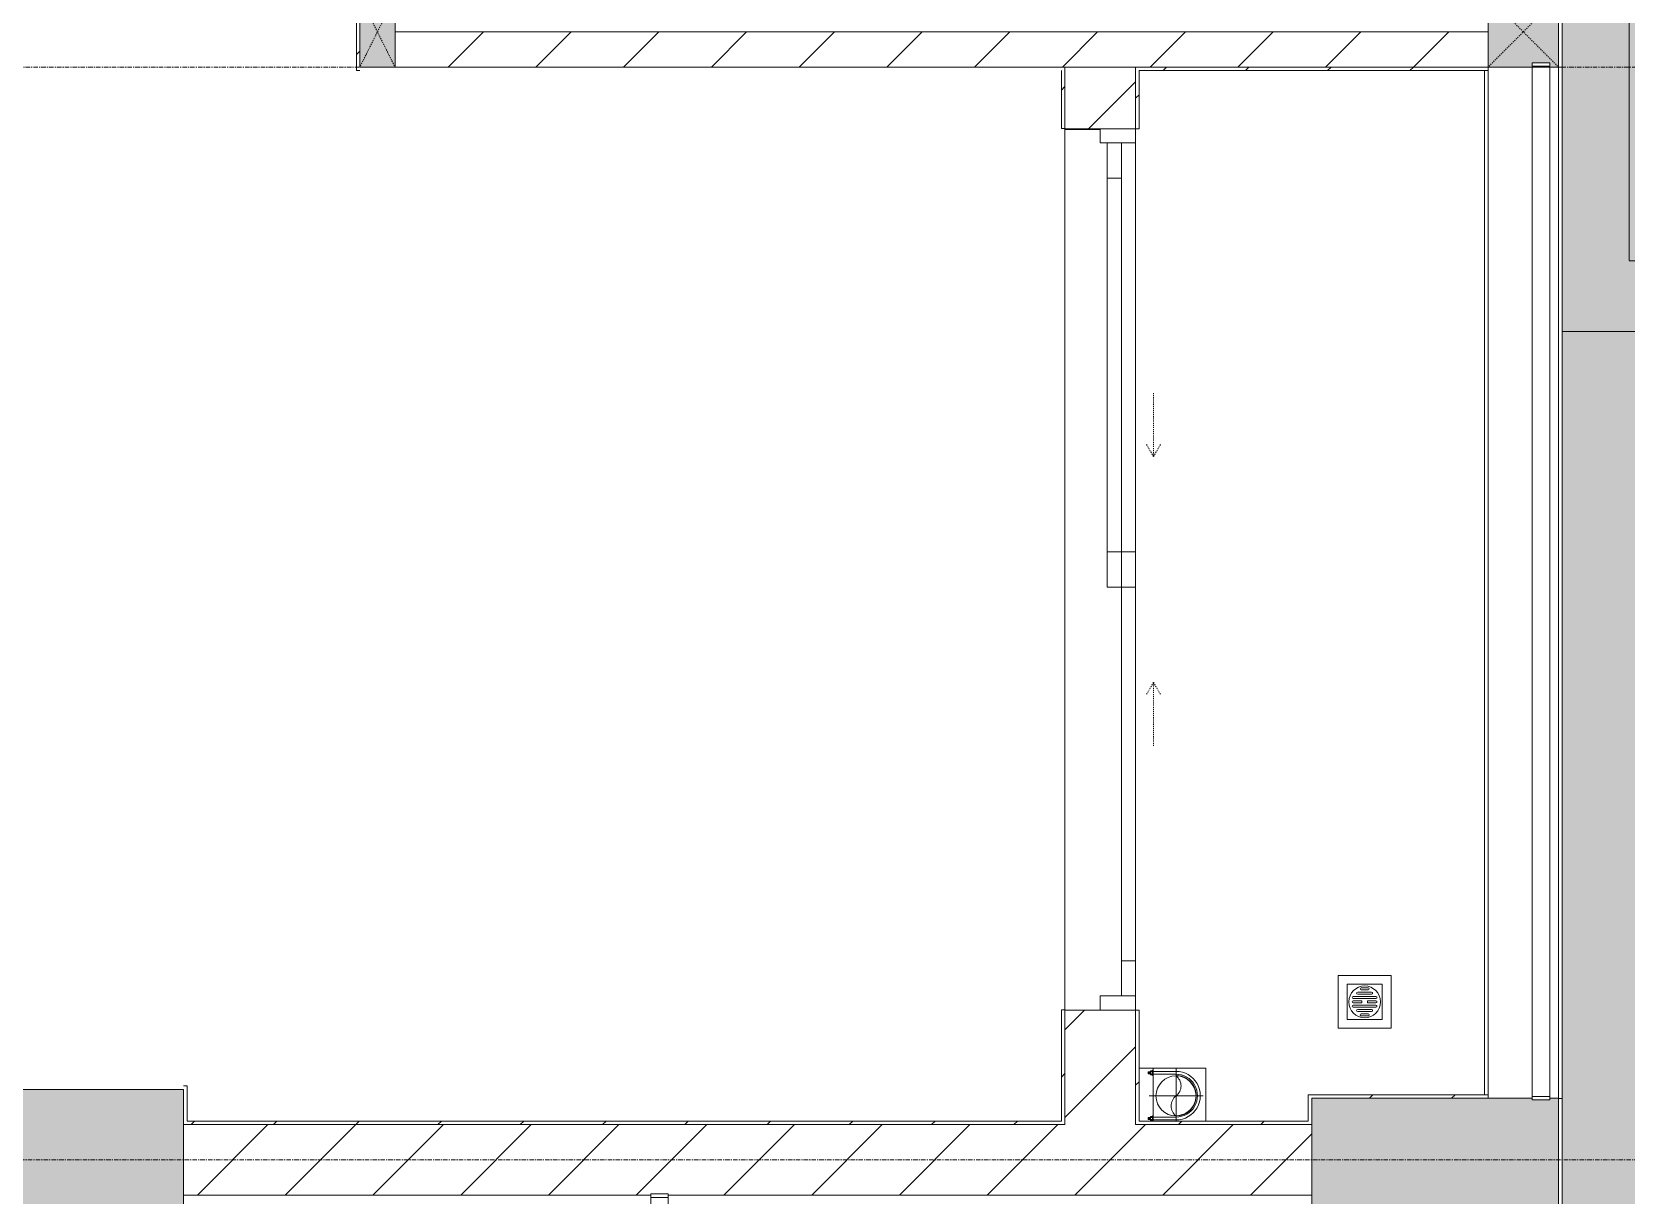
# Model space of a CAD drawing. Header units: millimetres. Extents: x 5359 to 218750, y -16347 to 109893.
# Drawn here: x 122923 to 127444, y 45237 to 48537 of the extents above; entities that cross this region are included whole.
import ezdxf

# ---------------------------------------------------------------- set-up
doc = ezdxf.new("R2010")
doc.units = ezdxf.units.MM
for name, pattern in [('Dash', [6, 3, -3]), ('Grid Line', [22.225, 12.7, -3.175, 3.175, -3.175]), ('IMPORT-CENTER _3_', [10.16, 6.35, -1.27, 1.27, -1.27]), ('IMPORT-NCV_MAT BANG DAM SAN TANG 1$0$BEAM HIDEN_DBIM', [1.5875, 1.058333, -0.529167])]:
    doc.linetypes.add(name, pattern=pattern)
for name, color, linetype, lineweight in [('0-1', 7, 'Continuous', 5), ('A-DOOR', 31, 'Continuous', 9), ('A-DOOR-FRAM', 31, 'Continuous', 9), ('A-DOOR-HDLN', 31, 'Dash', 9), ('A-FLOR-1', 9, 'Continuous', 9), ('A-FLOR-HRAL', 11, 'Continuous', 9), ('A-FLOR-HRAL-1', 9, 'Continuous', 9), ('A-FLOR-PATT', 8, 'Continuous', 9), ('A-WALL', 113, 'Continuous', 9), ('A-WALL-1', 53, 'Continuous', 18), ('A-WALL-3', 113, 'Continuous', 18), ('A-WALL-PATT-1', 10, 'Continuous', 9), ('A-WALL-PATT-2', 9, 'Continuous', 9), ('A-WALL-PATT-3', 111, 'Continuous', 9), ('G-IMPT', 8, 'Continuous', 9), ('G-IMPT-1', 8, 'IMPORT-CENTER _3_', 9), ('G-IMPT-2', 8, 'IMPORT-NCV_MAT BANG DAM SAN TANG 1$0$BEAM HIDEN_DBIM', 9), ('I-WALL-1', 53, 'Continuous', 18), ('I-WALL-2', 9, 'Continuous', 9), ('M-EQPM', 50, 'Continuous', 9), ('S-COLS-1', 253, 'Continuous', 5), ('S-COLS-2', 53, 'Continuous', 18), ('S-COLS-3', 9, 'Continuous', 9), ('S-COLS-4', 52, 'Continuous', 18), ('S-COLS-5', 52, 'Dash', 9), ('S-COLS-HDLN', 52, 'Dash', 9), ('S-COLS-HDLN-1', 9, 'Dash', 9), ('S-GRID-1', 1, 'Grid Line', 9)]:
    doc.layers.add(name, color=color, linetype=linetype, lineweight=lineweight)
pattern_1 = [(45, (0, 0), (-124.4508, 124.4508), [])]
pattern_2 = [(45, (0, 0), (-116.67262, 116.67262), [])]

# ---------------------------------------------------------------- blocks, each defined once
blk = doc.blocks.new('M_Concrete-Rectangular-Column2 - 400x1300-812637-TKCS_MB ĐỊNH VỊ CỔNG-HÀNG RÀO')
at = {"layer": 'S-COLS-3'}
blk.add_hatch(color=256, dxfattribs=at).paths.add_polyline_path([(-650, 200), (-650, -200), (650, -200), (650, 200), (162, 200)])
at = {"layer": 'S-COLS-2'}
for p, q in [((-650, 200), (650, 200)), ((-650, -200), (-650, 200)), ((650, 200), (650, -200)), ((650, -200), (-650, -200))]:
    blk.add_line(p, q, dxfattribs=at)
blk = doc.blocks.new('NCV_TKTC_KET CAU_rvt-1-TKCS_MB ĐỊNH VỊ CỔNG-HÀNG RÀO')
at = {"layer": 'S-COLS-1'}
blk.add_hatch(color=256, dxfattribs=at).paths.add_polyline_path([(127227.6, 45161.9), (127252.6, 45161.9), (127252.6, 45511.9), (127227.6, 45511.9), (127227.6, 45506.9), (127177.6, 45506.9), (127177.6, 45511.9), (126552.6, 45511.9), (126552.6, 45161.9), (127177.6, 45161.9)])
at = {"layer": 'S-COLS-2'}
for p, q in [((127177.6, 45511.9), (126552.6, 45511.9)), ((126552.6, 45511.9), (126552.6, 45161.9)), ((127252.6, 45511.9), (127227.6, 45511.9)), ((127252.6, 45161.9), (127252.6, 45511.9))]:
    blk.add_line(p, q, dxfattribs=at)
at = {"layer": 'S-COLS-3'}
blk.add_blockref('M_Concrete-Rectangular-Column2 - 400x1300-812637-TKCS_MB ĐỊNH VỊ CỔNG-HÀNG RÀO', (122702.6, 45336.9), dxfattribs=at)
blk = doc.blocks.new('G1_SOF - BO TRU - 100x200-V26-TKCS_MB ĐỊNH VỊ CỔNG-HÀNG RÀO')
at = {"layer": 'S-COLS-3'}
blk.add_hatch(color=256, dxfattribs=at).paths.add_polyline_path([(-50, -100), (50, -100), (50, 100), (-50, 100)])
at = {"layer": 'S-COLS-2'}
for p, q in [((-50, 100), (50, 100)), ((-50, -100), (-50, 100)), ((50, 100), (50, -100)), ((50, -100), (-50, -100))]:
    blk.add_line(p, q, dxfattribs=at)
at = {"layer": 'S-COLS-HDLN-1'}
for p, q in [((50, -100), (-50, 100)), ((-50, -100), (50, 100))]:
    blk.add_line(p, q, dxfattribs=at)
blk = doc.blocks.new('Railing - 50 x 10mm-457210-TKCS_MB ĐỊNH VỊ CỔNG-HÀNG RÀO')
at = {"layer": 'A-FLOR-HRAL-1'}
for p, q in [((25, 5), (-25, 5)), ((-25, 5), (-25, -5)), ((25, -5), (25, 5)), ((-25, -5), (25, -5))]:
    blk.add_line(p, q, dxfattribs=at)
blk = doc.blocks.new('Railing - Railing-852084-TKCS_MB ĐỊNH VỊ CỔNG-HÀNG RÀO')
at = {"layer": 'A-FLOR-HRAL-1'}
for p, q in [((101769.1, 35969.6), (101769.1, 34280.8)), ((101819.1, 34280.8), (101819.1, 35969.6))]:
    blk.add_line(p, q, dxfattribs=at)
at = {"extrusion": (0, 0, -1), "zscale": -1}
for p in [(-101794.1, 35974.6), (-101794.1, 34275.8)]:
    blk.add_blockref('Railing - 50 x 10mm-457210-TKCS_MB ĐỊNH VỊ CỔNG-HÀNG RÀO', p, dxfattribs=at)
blk = doc.blocks.new('NCV_TKTC_TANG 1_rvt-1-TKCS_MB ĐỊNH VỊ CỔNG-HÀNG RÀO')
at = {"layer": 'A-WALL-PATT-1'}
h = blk.add_hatch(dxfattribs=at)
h.set_pattern_fill('FP_2', color=256, style=0, pattern_type=2)
h.set_pattern_definition(pattern_1)
h.paths.add_polyline_path([(123981.2, 48436.9), (127052.6, 48436.9), (127052.6, 48536.9), (123952.6, 48536.9), (123952.6, 48436.9)])
at = {"layer": 'A-WALL-PATT-2'}
h = blk.add_hatch(dxfattribs=at)
h.set_pattern_fill('FP_3', color=256, style=0, pattern_type=2)
h.set_pattern_definition(pattern_2)
h.paths.add_polyline_path([(123852.9, 48426.9), (123852.6, 48637.3), (123842.9, 48636.9), (123842.9, 48426.9), (123852.6, 48426.9)])
h.paths.add_polyline_path([(123842.9, 49537.3), (123852.6, 49537.3), (123852.6, 51636.9), (123842.9, 51636.9), (123842.9, 50717.8)])
h = blk.add_hatch(dxfattribs=at)
h.set_pattern_fill('FP_3', color=256, style=0, pattern_type=2)
h.set_pattern_definition(pattern_2)
h.paths.add_polyline_path([(125842.6, 45446.9), (125852.6, 45446.9), (125852.6, 45762.4), (125842.6, 45762.4)])
h.paths.add_polyline_path([(125852.6, 48262.4), (125852.6, 48426.9), (125842.6, 48426.9), (125842.6, 48262.4)])
h = blk.add_hatch(dxfattribs=at)
h.set_pattern_fill('FP_3', color=256, style=0, pattern_type=2)
h.set_pattern_definition(pattern_2)
h.paths.add_polyline_path([(126052.6, 48426.9), (127052.6, 48426.9), (127052.6, 48436.9), (126052.6, 48436.9)])
h = blk.add_hatch(dxfattribs=at)
h.set_pattern_fill('FP_3', color=256, style=0, pattern_type=2)
h.set_pattern_definition(pattern_2)
h.paths.add_polyline_path([(126062.6, 45436.9), (126062.6, 45761.9), (126052.6, 45761.9), (126052.6, 45436.9)])
h.paths.add_polyline_path([(126062.6, 48261.9), (126062.6, 48426.9), (126052.6, 48426.9), (126052.6, 48261.9)])
h = blk.add_hatch(dxfattribs=at)
h.set_pattern_fill('FP_3', color=256, style=0, pattern_type=2)
h.set_pattern_definition(pattern_2)
h.paths.add_polyline_path([(126552.6, 45511.9), (127052.6, 45511.9), (127052.6, 45521.9), (126542.6, 45521.9), (126542.6, 45511.9)])
h = blk.add_hatch(dxfattribs=at)
h.set_pattern_fill('FP_3', color=256, style=0, pattern_type=2)
h.set_pattern_definition(pattern_2)
h.paths.add_polyline_path([(123352.6, 45436.9), (125852.6, 45436.9), (125852.6, 45446.9), (123352.6, 45446.9)])
h = blk.add_hatch(dxfattribs=at)
h.set_pattern_fill('FP_3', color=256, style=0, pattern_type=2)
h.set_pattern_definition(pattern_2)
h.paths.add_polyline_path([(126552.6, 45436.9), (126552.6, 45446.9), (126062.6, 45446.9), (126062.6, 45436.9), (126402.1, 45436.9)])
at = {"layer": 'A-FLOR-1'}
for p, q in [((125852.6, 45762.4), (125852.6, 48261.9)), ((125952.6, 48260.3), (125852.6, 48260.3)), ((125852.6, 48260.3), (125852.6, 45762.4)), ((126052.6, 47061.9), (126052.6, 48221.9))]:
    blk.add_line(p, q, dxfattribs=at)
at = {"layer": 'A-WALL-1'}
for p, q in [((127052.6, 48536.9), (123952.6, 48536.9)), ((127052.6, 48436.9), (127052.6, 48536.9)), ((123952.6, 48436.9), (127052.6, 48436.9))]:
    blk.add_line(p, q, dxfattribs=at)
at = {"layer": 'I-WALL-1'}
for p, q in [((123842.9, 48637.3), (123842.9, 48426.9)), ((123842.9, 48426.9), (123852.9, 48426.9)), ((125842.6, 48426.9), (125842.6, 48262.4)), ((125852.6, 48262.4), (125852.6, 48426.9)), ((127052.6, 48436.9), (126052.6, 48436.9)), ((126052.6, 48436.9), (126052.6, 48426.9)), ((126052.6, 48426.9), (126052.6, 48261.9)), ((126062.6, 48426.9), (127052.6, 48426.9)), ((126062.6, 48261.9), (126062.6, 48426.9)), ((127052.6, 48426.9), (127052.6, 48436.9)), ((125842.6, 48262.4), (125852.6, 48262.4)), ((126052.6, 48261.9), (126062.6, 48261.9)), ((125842.6, 45762.4), (125842.6, 45446.9)), ((125852.6, 45762.4), (125842.6, 45762.4)), ((125852.6, 45446.9), (125852.6, 45762.4)), ((126052.6, 45761.9), (126052.6, 45436.9)), ((126062.6, 45761.9), (126052.6, 45761.9)), ((126062.6, 45446.9), (126062.6, 45761.9)), ((123362.6, 45546.9), (123352.6, 45546.9)), ((123362.6, 45446.9), (123362.6, 45546.9)), ((127052.6, 45521.9), (126542.6, 45521.9)), ((126542.6, 45521.9), (126542.6, 45511.9)), ((126542.6, 45511.9), (126542.6, 45446.9)), ((126552.6, 45511.9), (127052.6, 45511.9)), ((126552.6, 45446.9), (126552.6, 45511.9)), ((127052.6, 45511.9), (127052.6, 45521.9)), ((125842.6, 45446.9), (123362.6, 45446.9)), ((125852.6, 45436.9), (125852.6, 45446.9)), ((126542.6, 45446.9), (126062.6, 45446.9)), ((126552.6, 45436.9), (126552.6, 45446.9)), ((123352.6, 45436.9), (125852.6, 45436.9)), ((126052.6, 45436.9), (126062.6, 45436.9)), ((126062.6, 45436.9), (126552.6, 45436.9))]:
    blk.add_line(p, q, dxfattribs=at)
at = {"layer": 'I-WALL-2'}
blk.add_line((127042.6, 45521.9), (127042.6, 48426.9), dxfattribs=at)
at = {"layer": 'A-FLOR-HRAL-1'}
blk.add_blockref('Railing - Railing-852084-TKCS_MB ĐỊNH VỊ CỔNG-HÀNG RÀO', (22908.5, 9260.7), dxfattribs=at)
at = {"layer": 'S-COLS-3', "rotation": 180}
blk.add_blockref('G1_SOF - BO TRU - 100x200-V26-TKCS_MB ĐỊNH VỊ CỔNG-HÀNG RÀO', (123902.6, 48536.9), dxfattribs=at)
blk = doc.blocks.new('TKTC_XREF_251221_MB TANG 1 - TKTC_XREF_260130_MB TANG 1_dwg_THU NUOC - THU NUOC-444531-TKCS_MB TẦNG 1-4202124-TKCS_MB ĐỊNH VỊ CỔNG-HÀNG RÀO')
at = {"layer": 'M-EQPM'}
for p, q in [((-23.3, 10.8), (40.9, 10.8)), ((40.9, 4.8), (-23.3, 4.8)), ((-11, 23.3), (28.5, 23.3)), ((28.5, 17.3), (-11, 17.3)), ((-1.1, 35.6), (18.5, 35.6)), ((18.5, 29.6), (-1.1, 29.6)), ((-23.3, -13.6), (40.9, -13.6)), ((40.9, -19.6), (-23.3, -19.6)), ((-11, -26.1), (28.5, -26.1)), ((28.5, -32.1), (-11, -32.1)), ((-1.1, -38.5), (18.5, -38.5)), ((18.5, -44.5), (-1.1, -44.5))]:
    blk.add_line(p, q, dxfattribs=at)
at = {"layer": 'M-EQPM', "flags": 128}
for points in [[(83.7, -79.4), (83.7, 70.6), (-66.3, 70.6), (-66.3, -79.4)], [(58.7, -54.4), (58.7, 45.6), (-41.3, 45.6), (-41.3, -54.4)]]:
    blk.add_lwpolyline(points, close=True, dxfattribs=at)
for points in [[(-23.3, -1.2), (0.7, -1.2), (0.7, -7.2), (-23.3, -7.2)], [(40.9, -7.2), (16.7, -7.2), (16.7, -1.2), (40.9, -1.2)]]:
    blk.add_lwpolyline(points, dxfattribs=at)
at = {"layer": 'M-EQPM'}
for centre, radius, start, end in [((8.7, -4.4), 45, 360, 180), ((8.7, -4.4), 45, 360, 180), ((-23.3, 7.8), 3, 90, 270), ((-11, 20.3), 3, 90, 270), ((-1.1, 32.6), 3, 90, 270), ((18.5, 32.6), 3, 270, 90), ((28.5, 20.3), 3, 270, 90), ((40.9, 7.8), 3, 270, 90), ((8.7, -4.4), 45, 180, 360), ((8.7, -4.4), 45, 180, 360), ((-23.3, -4.2), 3, 90, 270), ((-23.3, -16.6), 3, 90, 270), ((-11, -29.1), 3, 90, 270), ((-1.1, -41.5), 3, 90, 270), ((18.5, -41.5), 3, 270, 90), ((28.5, -29.1), 3, 270, 90), ((40.9, -4.2), 3, 270, 90), ((40.9, -16.6), 3, 270, 90)]:
    blk.add_arc(centre, radius, start, end, dxfattribs=at)
blk = doc.blocks.new('TKTC_XREF_251221_MB TANG 1 - TKTC_XREF_260130_MB TANG 1_dwg_CUM U_DN100-V122-TKCS_MB ĐỊNH VỊ CỔNG-HÀNG RÀO')
at = {"layer": 'G-IMPT'}
blk.add_hatch(color=256, dxfattribs=at).paths.add_polyline_path([(0, 61), (15.8, 58.9), (30.5, 52.8), (43.1, 43.1), (52.8, 30.5), (58.9, 15.8), (61, 0), (58.9, -15.8), (52.8, -30.5), (43.1, -43.1), (30.5, -52.8), (15.8, -58.9), (0, -61), (0, -57), (14.8, -55.1), (28.5, -49.4), (40.3, -40.3), (49.4, -28.5), (55.1, -14.8), (57, 0), (55.1, 14.8), (49.4, 28.5), (40.3, 40.3), (28.5, 49.4), (14.8, 55.1), (0, 57)])
for p, q in [((-79.1, 66.6), (-79.1, 63.4)), ((-76.6, 66.6), (-76.6, 63.4)), ((-74.6, 66.6), (-74.6, 63.4)), ((-72.7, 69.3), (-72.7, 60.7)), ((-66.9, 67.9), (-71.7, 67.9)), ((-66.9, 62.1), (-71.7, 62.1)), ((-66.9, 70.8), (-66.9, 72.7)), ((-65, 69), (0, 69)), ((-79.1, -63.4), (-79.1, -66.6)), ((-76.6, -63.4), (-76.6, -66.6)), ((-74.6, -63.4), (-74.6, -66.6)), ((-72.7, -60.7), (-72.7, -69.3)), ((-66.9, -62.1), (-71.7, -62.1)), ((-66.9, -67.9), (-71.7, -67.9)), ((-65, -69), (0, -69))]:
    blk.add_line(p, q, dxfattribs=at)
at = {"layer": 'G-IMPT', "flags": 128}
for points in [[(-72.7, 67.6), (-78.1, 67.6), (-78.1, 62.4), (-72.7, 62.4)], [(-71.7, 59.2), (-66.9, 59.2), (-66.9, 70.8), (-71.7, 70.8)], [(-65, 72.5), (-65, 57.3), (-66.9, 57.3), (-66.9, 59.2)], [(-65, 61), (0, 61), (0, 57)], [(-72.7, -62.4), (-78.1, -62.4), (-78.1, -67.6), (-72.7, -67.6)], [(-71.7, -70.8), (-66.9, -70.8), (-66.9, -59.2), (-71.7, -59.2)], [(-66.9, -59.2), (-66.9, -57.3), (-65, -57.3), (-65, -72.7), (-66.9, -72.7), (-66.9, -70.8)], [(-65, -61), (0, -61), (0, -57)]]:
    blk.add_lwpolyline(points, dxfattribs=at)
at = {"layer": 'G-IMPT'}
for centre, radius, start, end in [((-78.1, 66.6), 0.96, 90, 180), ((-78.1, 63.4), 0.96, 180, 270), ((-71.1, 69.3), 1.56, 112.6199, 247.3801), ((-67.9, 65), 4.8, 143.1301, 216.8699), ((-71.1, 60.7), 1.56, 112.6199, 247.3801), ((0, 0), 69, 270, 90), ((0, 0), 61, 270, 90), ((0, 0), 57, 270, 90), ((-78.1, -63.4), 0.96, 90, 180), ((-78.1, -66.6), 0.96, 180, 270), ((-71.1, -60.7), 1.56, 112.6199, 247.3801), ((-67.9, -65), 4.8, 143.1301, 216.8699), ((-71.1, -69.3), 1.56, 112.6199, 247.3801)]:
    blk.add_arc(centre, radius, start, end, dxfattribs=at)
blk = doc.blocks.new('TKTC_XREF_251221_MB TANG 1 - TKTC_XREF_260130_MB TANG 1_dwg_$cc-V123-TKCS_MB ĐỊNH VỊ CỔNG-HÀNG RÀO')
at = {"layer": 'G-IMPT'}
blk.add_circle((0, 0), 0.5, dxfattribs=at)
for centre, radius, start, end in [((0, 0), 0.5, 90, 270), ((0.188, 0.25), 0.313, 126.8699, 233.1301), ((-0.188, -0.25), 0.313, 306.8699, 53.1301)]:
    blk.add_arc(centre, radius, start, end, dxfattribs=at)
at = {"layer": 'G-IMPT-1'}
for p, q in [((0, -0.628), (0, 0.673)), ((-0.673, 0), (0.673, 0))]:
    blk.add_line(p, q, dxfattribs=at)
blk = doc.blocks.new('TKTC_XREF_251221_MB TANG 1 - TKTC_XREF_260130_MB TANG 1_dwg-4202109-TKCS_MB ĐỊNH VỊ CỔNG-HÀNG RÀO')
at = {"layer": 'G-IMPT', "flags": 128}
for points in [[(-77089.1, -355749.4), (-77049.2, -355749.7), (-77049.2, -355899.7)], [(-76899.4, -355899.7), (-76899.4, -355749.5), (-77049.1, -355749.5), (-77049.1, -355899.7)]]:
    blk.add_lwpolyline(points, dxfattribs=at)
at = {"extrusion": (0, 0, -1), "zscale": -1}
blk.add_blockref('TKTC_XREF_251221_MB TANG 1 - TKTC_XREF_260130_MB TANG 1_dwg_THU NUOC - THU NUOC-444531-TKCS_MB TẦNG 1-4202124-TKCS_MB ĐỊNH VỊ CỔNG-HÀNG RÀO', (76440.4, -355557), dxfattribs=at)
at = {"extrusion": (0, 0, -1)}
for name, p, xscale, yscale, zscale, rotation in [('TKTC_XREF_251221_MB TANG 1 - TKTC_XREF_260130_MB TANG 1_dwg_CUM U_DN100-V122-TKCS_MB ĐỊNH VỊ CỔNG-HÀNG RÀO', (76984.1, -355827.4), 0.9975000000000006, 0.9975000000000006, -0.9975000000000006, 180.000991338195), ('TKTC_XREF_251221_MB TANG 1 - TKTC_XREF_260130_MB TANG 1_dwg_$cc-V123-TKCS_MB ĐỊNH VỊ CỔNG-HÀNG RÀO', (76984.1, -355828.3), 113.7150000000073, 113.7150000000073, -113.7150000000073, 359.9990086636432)]:
    blk.add_blockref(name, p, dxfattribs=dict(at, xscale=xscale, yscale=yscale, zscale=zscale, rotation=rotation))
blk = doc.blocks.new('TKTC_XREF_251221_MB TANG 1 - TKTC_XREF_251221_MB TANG 1-2038492-TKCS_MB ĐỊNH VỊ CỔNG-HÀNG RÀO')
blk.add_blockref('TKTC_XREF_251221_MB TANG 1 - TKTC_XREF_260130_MB TANG 1_dwg-4202109-TKCS_MB ĐỊNH VỊ CỔNG-HÀNG RÀO', (169499.1, 384109.7))
blk = doc.blocks.new('TKCS_NAP THAM BE TU HOAI 1_260107 - TKCS_XREF_251221_NAP THAM BE TU HOAI 1_dwg-V320-TKCS_MB ĐỊNH VỊ CỔNG-HÀNG RÀO')
at = {"layer": 'G-IMPT'}
for p, q in [((-169657.4, 148869.5), (-170240.8, 148286.2)), ((-170240.8, 148869.5), (-169657.4, 148286.2)), ((-171257.4, 147069.6), (-171840.7, 146486.3)), ((-171840.7, 147069.6), (-171257.4, 146486.3)), ((-169657.4, 147068), (-170240.7, 146484.6)), ((-170240.7, 147068), (-169657.4, 146484.6)), ((-171257.4, 145669.6), (-171840.7, 145086.3)), ((-171840.7, 145669.6), (-171257.4, 145086.3))]:
    blk.add_line(p, q, dxfattribs=at)
at = {"layer": 'G-IMPT', "flags": 128}
for points in [[(-169649.1, 148277.8), (-170249.1, 148277.8), (-170249.1, 148877.8), (-169649.1, 148877.8)], [(-169699.1, 148327.8), (-170199.1, 148327.8), (-170199.1, 148827.8), (-169699.1, 148827.8)], [(-171249, 146477.9), (-171849, 146477.9), (-171849, 147077.9), (-171249, 147077.9)], [(-169649, 146476.3), (-170249, 146476.3), (-170249, 147076.3), (-169649, 147076.3)], [(-171299, 146527.9), (-171799, 146527.9), (-171799, 147027.9), (-171299, 147027.9)], [(-169699, 146526.3), (-170199, 146526.3), (-170199, 147026.3), (-169699, 147026.3)], [(-171249, 145077.9), (-171849, 145077.9), (-171849, 145677.9), (-171249, 145677.9)], [(-171299, 145127.9), (-171799, 145127.9), (-171799, 145627.9), (-171299, 145627.9)]]:
    blk.add_lwpolyline(points, close=True, dxfattribs=at)
at = {"layer": 'G-IMPT-2'}
for p, q in [((-173699, 147227.9), (-169699, 147227.9)), ((-173699, 147027.9), (-169699, 147027.9)), ((-171299, 147027.9), (-171299, 144427.9)), ((-171099, 147027.9), (-171099, 144427.9)), ((-173699, 145827.9), (-171299, 145827.9)), ((-173699, 145627.9), (-171299, 145627.9)), ((-173899, 144227.9), (-169509, 144227.9))]:
    blk.add_line(p, q, dxfattribs=at)
at = {"layer": 'G-IMPT-2', "flags": 128}
blk.add_lwpolyline([(-169499, 148277.5), (-169499, 149027.9), (-173899, 149027.9), (-173899, 144227.9)], dxfattribs=at)
blk.add_lwpolyline([(-173699, 144427.9), (-169699, 144427.9), (-169699, 148827.9), (-173699, 148827.9)], close=True, dxfattribs=at)
blk = doc.blocks.new('TKCS_NAP THAM BE TU HOAI 1_260107 - NẮP THĂM BỂ XLNT-2658699-TKCS_MB ĐỊNH VỊ CỔNG-HÀNG RÀO')
at = {"extrusion": (0, 0, -1), "zscale": -1, "rotation": 180}
blk.add_blockref('TKCS_NAP THAM BE TU HOAI 1_260107 - TKCS_XREF_251221_NAP THAM BE TU HOAI 1_dwg-V320-TKCS_MB ĐỊNH VỊ CỔNG-HÀNG RÀO', (-173899, 144227.9), dxfattribs=at)
blk = doc.blocks.new('G1_SOF - BO TRU - 200x200-3051103-TKCS_MB ĐỊNH VỊ CỔNG-HÀNG RÀO')
at = {"layer": 'S-COLS-HDLN'}
for p, q in [((-100, -100), (100, 100)), ((100, -100), (-100, 100))]:
    blk.add_line(p, q, dxfattribs=at)
blk = doc.blocks.new('Railing - 50 x 10mm-1251311-TKCS_MB ĐỊNH VỊ CỔNG-HÀNG RÀO')
at = {"layer": 'A-FLOR-HRAL'}
for p, q in [((25, 5), (-25, 5)), ((-25, 5), (-25, -5)), ((25, -5), (25, 5)), ((-25, -5), (25, -5))]:
    blk.add_line(p, q, dxfattribs=at)
blk = doc.blocks.new('Railing - Railing-3224954-TKCS_MB ĐỊNH VỊ CỔNG-HÀNG RÀO')
at = {"layer": 'A-FLOR-HRAL'}
for p, q in [((127177.6, 48436.9), (127177.6, 45516.9)), ((127227.6, 45516.9), (127227.6, 48436.9))]:
    blk.add_line(p, q, dxfattribs=at)
at = {"extrusion": (0, 0, -1), "zscale": -1}
for p in [(-127202.6, 48444.5), (-127202.6, 45511.9)]:
    blk.add_blockref('Railing - 50 x 10mm-1251311-TKCS_MB ĐỊNH VỊ CỔNG-HÀNG RÀO', p, dxfattribs=at)
blk = doc.blocks.new('DEG_02-DEG_03 - DEG_02-2500x2400mm-CỬA ĐI 02 CÁNH TRƯỢT-841416-TKCS_MB ĐỊNH VỊ CỔNG-HÀNG RÀO')
at = {"layer": 'A-DOOR'}
for p, q in [((-50, -60), (-50, -20)), ((-50, -20), (50, -20)), ((50, -20), (50, -60)), ((1110, -20), (50, -20)), ((1110, -60), (1110, -20)), ((1110, -20), (1210, -20)), ((1210, -20), (1210, -60)), ((-1210, -100), (-1210, -60)), ((-1210, -60), (-1110, -60)), ((-1110, -60), (-1110, -100)), ((-50, -60), (-1110, -60)), ((50, -60), (-50, -60)), ((-50, -100), (-50, -60)), ((-50, -60), (50, -60)), ((50, -60), (1110, -60)), ((50, -60), (50, -100)), ((1210, -60), (1110, -60)), ((-1110, -100), (-1210, -100)), ((-1110, -100), (-50, -100)), ((50, -100), (-50, -100))]:
    blk.add_line(p, q, dxfattribs=at)
at = {"layer": 'A-DOOR-FRAM'}
for p, q in [((-1250, 0), (-1210, 0)), ((-1250, -100), (-1250, 0)), ((-1210, 0), (-1210, -100)), ((1210, -100), (1210, 0)), ((1210, 0), (1250, 0)), ((1250, 0), (1250, -100)), ((-1210, -100), (-1250, -100)), ((1250, -100), (1210, -100))]:
    blk.add_line(p, q, dxfattribs=at)
at = {"layer": 'A-DOOR-HDLN'}
for p, q in [((-320.4, -151.1), (-355, -131.1)), ((320.4, -151.1), (355, -131.1)), ((-500.4, -151.1), (-320.4, -151.1)), ((-320.4, -151.1), (-355, -171.1)), ((320.4, -151.1), (355, -171.1)), ((500.4, -151.1), (320.4, -151.1))]:
    blk.add_line(p, q, dxfattribs=at)

msp = doc.modelspace()

# ---------------------------------------------------------------- hatches: boundary and pattern name
at = {"layer": 'A-FLOR-PATT'}
h = msp.add_hatch(dxfattribs=at)
h.set_pattern_fill('FP_14', color=256, style=0, pattern_type=2)
h.set_pattern_definition([(0, (167.64, 11.2), (558.8, 558.8), [83.82, -16.764, 22.352, -16.764, -419.1]), (0, (167.64, 11.2), (558.8, 558.8), [-139.7, 83.82, -335.28]), (0, (139.7, 27.94), (558.8, 558.8), [55.88, -41.91, 83.82, -41.91, -335.28]), (0, (139.7, 27.94), (558.8, 558.8), [-223.52, 55.88, -279.4]), (0, (335.3, 251.46), (558.8, 558.8), [69.85, -27.94, 69.85, -391.16]), (0, (55.9, 363.2), (558.8, 558.8), [27.94, -55.88, 27.94, -447.04]), (90, (111.76, 363.2), (-558.8, 558.8), [50.292, -508.508]), (90, (279.4, 27.94), (-558.8, 558.8), [55.88, -502.92]), (90, (419.1, 251.46), (-558.8, 558.8), [55.88, -502.92]), (45, (352.04, 22.35), (0, 558.7996), [55.88, -734.383]), (135, (206.76, 22.35), (-558.7996, 0), [55.88, -734.383]), (63.435, (335.28, 25.15), (-0.0005, 558.8001), [55.88, -1193.635]), (75.964, (307.34, 27.94), (-0.00237, 558.80038), [55.88, -2248.111]), (75.964, (447.04, 251.46), (-0.00237, 558.80038), [44.704, -2259.287]), (75.964, (122.94, 363.22), (-0.00237, 558.80038), [39.116, -2264.875]), (104.036, (251.46, 27.94), (0.00237, 558.80038), [55.88, -2248.111]), (104.036, (391.16, 251.46), (0.00237, 558.80038), [44.704, -2259.287]), (104.036, (100.58, 363.22), (0.00237, 558.80038), [39.116, -2264.875]), (116.565, (223.52, 25.15), (0.0005, 558.8001), [55.88, -1193.634])])
h.paths.add_polyline_path([(128801.6, 17346.9), (128913.1, 17354.5), (129012.7, 17373), (129095.6, 17396.9), (129203.1, 17443.5), (129291.6, 17495), (129356.5, 17541.1), (129431, 17607.6), (129497.5, 17682), (129555.2, 17763.4), (129603.5, 17850.8), (129641.7, 17943), (129669.3, 18038.9), (129686.7, 18149), (129691.6, 18236.9), (129691.6, 33727.4), (128462.6, 33727.4), (128462.6, 33737.4), (127262.6, 33737.4), (127262.6, 27336.9), (127252.6, 27336.9), (127252.6, 25721.9), (127262.6, 25721.9), (127262.6, 19136.9), (127252.6, 19136.9), (127252.6, 17346.9), (127279.7, 17346.9)])
h.paths.add_polyline_path([(128823, 37137.4), (129701.6, 37137.4), (129701.6, 40386.3), (129693.8, 40471.7), (129671.1, 40555.4), (129647.1, 40613.3), (129606.1, 40680.2), (129555.2, 40739.9), (129495.5, 40790.8), (129428.2, 40832), (129356.1, 40861.9), (129279.8, 40880.2), (129201.6, 40886.3), (128501.6, 40886.3), (128501.6, 61586.3), (129201.6, 61586.3), (129287, 61594.2), (129370.7, 61616.8), (129428.6, 61640.8), (129495.5, 61681.8), (129555.2, 61732.8), (129606.1, 61792.4), (129647.1, 61859.3), (129677.2, 61931.8), (129695.5, 62008.1), (129701.6, 62086.3), (129700.3, 74387.8), (129695.3, 74585.1), (129676.5, 74832.7), (129645.1, 75078.9), (129601.3, 75323.3), (129545.2, 75565.1), (129476.9, 75803.8), (129396.6, 76038.7), (129304.5, 76269.3), (129200.9, 76494.9), (129085.9, 76714.9), (128959, 76930.4), (128817.7, 77143.9), (128666.7, 77348.2), (128506.4, 77543.2), (128337.2, 77728.8), (128159.4, 77904.8), (127973.6, 78071), (127780.1, 78227), (127579.5, 78372.8), (127372.1, 78507.9), (127154.9, 78634.2), (126917.8, 78755.4), (126691.3, 78856.9), (126486.1, 78937.9), (126253.1, 79016.6), (126016.5, 79083.6), (125777.1, 79138.6), (125535.3, 79181.5), (125291.7, 79212.2), (125047, 79230.7), (124801.6, 79236.9), (118352.6, 79236.9), (118352.6, 78649), (118662.6, 78649), (118662.6, 78639), (118652.6, 78636.9), (118652.6, 78246.9), (122742.5, 78246.9), (122742.5, 79046.9), (125162.5, 79046.9), (125162.5, 79036.9), (125152.5, 79036.9), (125152.5, 78236.9), (125162.5, 78236.9), (125162.9, 78246.9), (127252.6, 78246.9), (127252.6, 76536.9), (127262.6, 76536.9), (127262.6, 69762.3), (127252.6, 69761.9), (127252.6, 68146.9), (127262.1, 68146.9), (127262.6, 61561.9), (127252.6, 61561.9), (127252.6, 59936.9), (127262.6, 59936.9), (127262.6, 53361.9), (127252.6, 53361.9), (127252.6, 51736.9), (127262.6, 51736.9), (127262.6, 45161.9), (127252.6, 45161.9), (127252.6, 43546.9), (127262.6, 43546.9), (127262.6, 37137.4)])
h.paths.add_polyline_path([(127252.6, 40437.4), (127252.6, 40437.4), (127252.6, 40586.9)])
h.paths.add_polyline_path([(109456, 78246.9), (114542.6, 78246.9), (114542.6, 78649), (114852.6, 78649), (114852.6, 79318.2), (100352.6, 79318.2), (100172.4, 79311.5), (99993.1, 79291.8), (99836.3, 79264.3), (99668, 79222.6), (99503.1, 79169.4), (99342.2, 79104.8), (99167.4, 79018.6), (99035.8, 78943.1), (98891.7, 78846.8), (98754.7, 78740.6), (98625.3, 78625.3), (98504.2, 78501.2), (98392, 78369), (98301.8, 78246.9), (108437.5, 78246.9)])
at = {"layer": 'A-WALL-PATT-3'}
h = msp.add_hatch(dxfattribs=at)
h.set_pattern_fill('FP_1', color=256, style=0, pattern_type=2)
h.set_pattern_definition(pattern_1)
h.paths.add_polyline_path([(125852.6, 45436.9), (126052.6, 45436.9), (126052.6, 45761.9), (125852.6, 45761.9), (125852.6, 45721.9)])
h.paths.add_polyline_path([(125952.6, 48261.9), (126052.6, 48261.9), (126052.6, 48436.9), (125852.6, 48436.9), (125852.6, 48261.9)])
h = msp.add_hatch(dxfattribs=at)
h.set_pattern_fill('FP_1', color=256, style=0, pattern_type=2)
h.set_pattern_definition(pattern_1)
h.paths.add_polyline_path([(125191.7, 45236.9), (126552.6, 45236.9), (126552.6, 45436.9), (123352.6, 45436.9), (123352.6, 45236.9), (124677.6, 45236.9), (124677.6, 45240.3), (124727.6, 45240.3), (124727.6, 45236.9)])
at = {"layer": 'S-COLS-1'}
h = msp.add_hatch(color=256, dxfattribs=at)
h.paths.add_polyline_path([(127227.6, 48436.9), (127252.6, 48436.9), (127252.6, 48636.9), (127052.6, 48636.9), (127052.6, 48436.9), (127177.6, 48436.9)])
h.paths.add_polyline_path([(127227.6, 48439.5), (127177.6, 48439.5), (127177.6, 48449.5), (127227.6, 48449.5)])

# ---------------------------------------------------------------- linework, layer by layer
at = {"layer": 'A-WALL'}
for p, q in [((127052.6, 45521.9), (127052.6, 48426.9)), ((127252.6, 45511.9), (127252.6, 48436.9)), ((127262.6, 48436.9), (127262.6, 45511.5)), ((125852.6, 45762.4), (125852.6, 48261.9)), ((126052.6, 48221.9), (126052.6, 47061.9))]:
    msp.add_line(p, q, dxfattribs=at)
at = {"layer": 'A-WALL-3'}
for p, q in [((127252.6, 48636.9), (127252.6, 48436.9)), ((127262.6, 48436.9), (127262.6, 48636.9)), ((126052.6, 48436.9), (125852.6, 48436.9)), ((125852.6, 48436.9), (125852.6, 48261.9)), ((126052.6, 48261.9), (126052.6, 48436.9)), ((127252.6, 48436.9), (127262.6, 48436.9)), ((125852.6, 48261.9), (125952.6, 48261.9)), ((125952.6, 45761.9), (125852.6, 45761.9)), ((125852.6, 45761.9), (125852.6, 45436.9)), ((126052.6, 45436.9), (126052.6, 45761.9)), ((127262.6, 45511.5), (127252.6, 45511.5)), ((127252.6, 45511.5), (127252.6, 45161.9)), ((127262.6, 45161.9), (127262.6, 45511.5)), ((125852.6, 45436.9), (123352.6, 45436.9)), ((123352.6, 45436.9), (123352.6, 45236.9)), ((126552.6, 45436.9), (126052.6, 45436.9)), ((126552.6, 45236.9), (126552.6, 45436.9)), ((123352.6, 45236.9), (124677.6, 45236.9)), ((124727.6, 45236.9), (126552.6, 45236.9))]:
    msp.add_line(p, q, dxfattribs=at)
at = {"layer": 'S-COLS-4'}
for p, q in [((127052.6, 48636.9), (127052.6, 48436.9)), ((127252.6, 48436.9), (127252.6, 48636.9)), ((127052.6, 48436.9), (127252.6, 48436.9))]:
    msp.add_line(p, q, dxfattribs=at)
at = {"layer": 'S-GRID-1'}
for p, q in [((127252.6, 13102.5), (127252.6, 80482.7)), ((135474.6, 48436.9), (24837.1, 48436.9)), ((132680.6, 45336.9), (27631.1, 45336.9))]:
    msp.add_line(p, q, dxfattribs=at)

# ---------------------------------------------------------------- block references
at = {"layer": '0-1'}
for name in ['NCV_TKTC_KET CAU_rvt-1-TKCS_MB ĐỊNH VỊ CỔNG-HÀNG RÀO', 'NCV_TKTC_TANG 1_rvt-1-TKCS_MB ĐỊNH VỊ CỔNG-HÀNG RÀO']:
    msp.add_blockref(name, (0, 0), dxfattribs=at)
at = {"layer": 'A-DOOR', "rotation": 90.0000000000001}
msp.add_blockref('DEG_02-DEG_03 - DEG_02-2500x2400mm-CỬA ĐI 02 CÁNH TRƯỢT-841416-TKCS_MB ĐỊNH VỊ CỔNG-HÀNG RÀO', (125952.6, 47011.9), dxfattribs=at)
at = {"layer": 'A-FLOR-HRAL'}
msp.add_blockref('Railing - Railing-3224954-TKCS_MB ĐỊNH VỊ CỔNG-HÀNG RÀO', (0, 0), dxfattribs=at)
at = {"layer": 'M-EQPM'}
msp.add_blockref('TKTC_XREF_251221_MB TANG 1 - TKTC_XREF_251221_MB TANG 1-2038492-TKCS_MB ĐỊNH VỊ CỔNG-HÀNG RÀO', (33652.6, 17236.9), dxfattribs=at)
at = {"layer": 'M-EQPM', "rotation": 180}
msp.add_blockref('TKCS_NAP THAM BE TU HOAI 1_260107 - NẮP THĂM BỂ XLNT-2658699-TKCS_MB ĐỊNH VỊ CỔNG-HÀNG RÀO', (131652.6, 47687.4), dxfattribs=at)
at = {"layer": 'S-COLS-5', "rotation": 180}
msp.add_blockref('G1_SOF - BO TRU - 200x200-3051103-TKCS_MB ĐỊNH VỊ CỔNG-HÀNG RÀO', (127152.6, 48536.9), dxfattribs=at)

doc.saveas('drawing.dxf')
